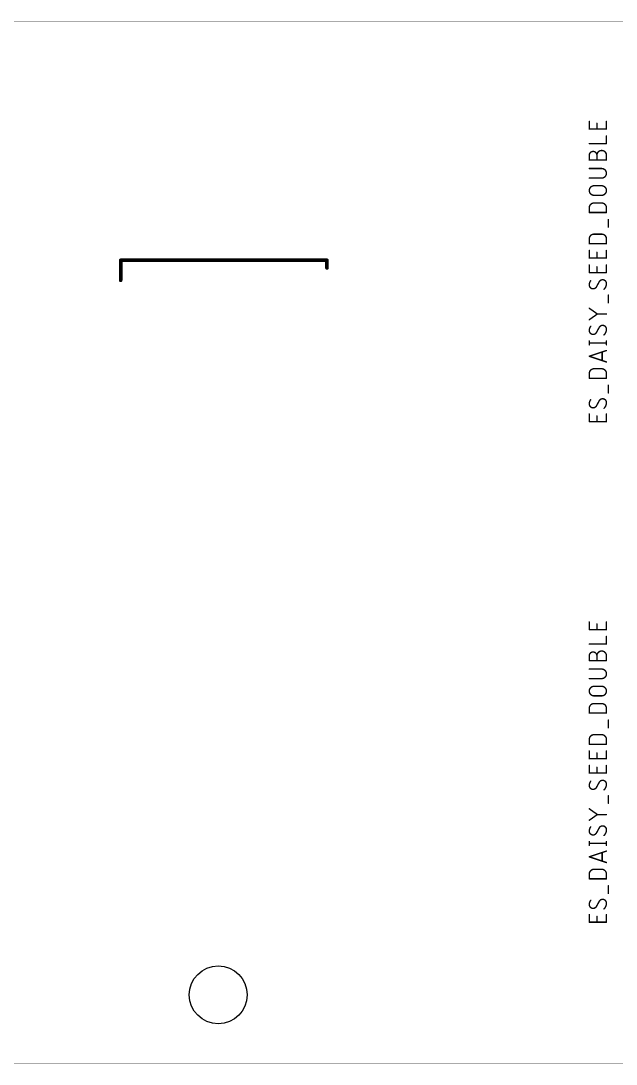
# Model space of a CAD drawing. Extents: x 0 to 11.6, y 0 to 2.3.
# Drawn here: x 3.882 to 5.166, y 0 to 2.25 of the extents above; entities that cross this region are included whole.
import ezdxf

# ---------------------------------------------------------------- set-up
doc = ezdxf.new("R2010")
doc.units = 0
doc.layers.add('20', color=31, linetype='CONTINUOUS')
doc.layers.add('21', color=253, linetype='CONTINUOUS')

msp = doc.modelspace()

# ---------------------------------------------------------------- linework, layer by layer
at = {"layer": '20', "const_width": 0.000984}
for points in [[(11.64, 2.25), (0, 2.25)], [(0, 0), (11.64, 0)]]:
    msp.add_lwpolyline(points, dxfattribs=at)
at = {"layer": '20'}
msp.add_circle((4.308, 0.149), 0.0625, dxfattribs=at)
at = {"layer": '21'}
for points, const_width in [([(5.10839, 2.017027), (5.10839, 2.033472)], 0.003), ([(5.124834, 2.017027), (5.124834, 2.029361)], 0.003), ([(5.14539, 2.033472), (5.14539, 2.017027)], 0.003), ([(5.14539, 2.017027), (5.10839, 2.017027)], 0.003), ([(5.14539, 1.985828), (5.14539, 2.002272)], 0.003), ([(5.10839, 1.985828), (5.14539, 1.985828)], 0.003), ([(5.10839, 1.950276), (5.10839, 1.960553)], 0.003), ([(5.124834, 1.950276), (5.124834, 1.960553)], 0.003), ([(5.14539, 1.960553), (5.14539, 1.950276)], 0.003), ([(5.14539, 1.950276), (5.10839, 1.950276)], 0.003), ([(5.135112, 1.931914), (5.10839, 1.931914)], 0.003), ([(5.10839, 1.911359), (5.135112, 1.911359)], 0.003), ([(5.118668, 1.894715), (5.135112, 1.894715)], 0.003), ([(5.135112, 1.874159), (5.118668, 1.874159)], 0.003), ([(5.10839, 1.836959), (5.10839, 1.847237)], 0.003), ([(5.118668, 1.857515), (5.135112, 1.857515)], 0.003), ([(5.14539, 1.847237), (5.14539, 1.836959)], 0.003), ([(5.14539, 1.836959), (5.10839, 1.836959)], 0.003), ([(5.149501, 1.805415), (5.149501, 1.821859)], 0.003), ([(5.10839, 1.769759), (5.10839, 1.780037)], 0.003), ([(5.118668, 1.790315), (5.135112, 1.790315)], 0.003), ([(5.14539, 1.780037), (5.14539, 1.769759)], 0.003), ([(5.14539, 1.769759), (5.10839, 1.769759)], 0.003), ([(5.10839, 1.738628), (5.10839, 1.755073)], 0.003), ([(5.14539, 1.755073), (5.14539, 1.738628)], 0.003), ([(4.542441, 1.733937), (4.097559, 1.733937)], 0.007874), ([(4.097559, 1.733937), (4.097559, 1.690827)], 0.007874), ([(4.542441, 1.733937), (4.542441, 1.717323)], 0.007874), ([(5.14539, 1.738628), (5.10839, 1.738628)], 0.003), ([(5.124834, 1.738628), (5.124834, 1.750962)], 0.003), ([(5.10839, 1.707429), (5.10839, 1.723873)], 0.003), ([(5.124834, 1.707429), (5.124834, 1.719762)], 0.003), ([(5.14539, 1.723873), (5.14539, 1.707429)], 0.003), ([(5.14539, 1.707429), (5.10839, 1.707429)], 0.003), ([(5.129973, 1.687804), (5.123806, 1.676499)], 0.003), ([(5.149501, 1.642216), (5.149501, 1.65866)], 0.003), ([(5.125862, 1.618038), (5.10839, 1.630372)], 0.003), ([(5.10839, 1.605705), (5.125862, 1.618038)], 0.003), ([(5.14539, 1.618038), (5.125862, 1.618038)], 0.003), ([(5.129973, 1.589405), (5.123806, 1.5781)], 0.003), ([(5.10839, 1.551528), (5.10839, 1.55975)], 0.003), ([(5.10839, 1.555639), (5.14539, 1.555639)], 0.003), ([(5.14539, 1.551528), (5.14539, 1.55975)], 0.003), ([(5.10839, 1.526839), (5.14539, 1.539172)], 0.003), ([(5.13614, 1.536089), (5.13614, 1.517589)], 0.003), ([(5.14539, 1.514506), (5.10839, 1.526839)], 0.003), ([(5.10839, 1.479361), (5.10839, 1.489639)], 0.003), ([(5.118668, 1.499917), (5.135112, 1.499917)], 0.003), ([(5.14539, 1.489639), (5.14539, 1.479361)], 0.003), ([(5.14539, 1.479361), (5.10839, 1.479361)], 0.003), ([(5.149501, 1.447817), (5.149501, 1.464261)], 0.003), ([(5.129973, 1.431006), (5.123806, 1.4197)], 0.003), ([(5.10839, 1.385831), (5.10839, 1.402275)], 0.003), ([(5.124834, 1.385831), (5.124834, 1.398164)], 0.003), ([(5.14539, 1.402275), (5.14539, 1.385831)], 0.003), ([(5.14539, 1.385831), (5.10839, 1.385831)], 0.003), ([(5.10839, 0.937027), (5.10839, 0.953472)], 0.003), ([(5.124834, 0.937027), (5.124834, 0.949361)], 0.003), ([(5.14539, 0.953472), (5.14539, 0.937027)], 0.003), ([(5.14539, 0.937027), (5.10839, 0.937027)], 0.003), ([(5.14539, 0.905828), (5.14539, 0.922272)], 0.003), ([(5.10839, 0.905828), (5.14539, 0.905828)], 0.003), ([(5.10839, 0.870276), (5.10839, 0.880553)], 0.003), ([(5.124834, 0.870276), (5.124834, 0.880553)], 0.003), ([(5.14539, 0.880553), (5.14539, 0.870276)], 0.003), ([(5.14539, 0.870276), (5.10839, 0.870276)], 0.003), ([(5.135112, 0.851914), (5.10839, 0.851914)], 0.003), ([(5.10839, 0.831359), (5.135112, 0.831359)], 0.003), ([(5.118668, 0.814715), (5.135112, 0.814715)], 0.003), ([(5.135112, 0.794159), (5.118668, 0.794159)], 0.003), ([(5.10839, 0.756959), (5.10839, 0.767237)], 0.003), ([(5.118668, 0.777515), (5.135112, 0.777515)], 0.003), ([(5.14539, 0.767237), (5.14539, 0.756959)], 0.003), ([(5.14539, 0.756959), (5.10839, 0.756959)], 0.003), ([(5.149501, 0.725415), (5.149501, 0.741859)], 0.003), ([(5.10839, 0.689759), (5.10839, 0.700037)], 0.003), ([(5.118668, 0.710315), (5.135112, 0.710315)], 0.003), ([(5.14539, 0.700037), (5.14539, 0.689759)], 0.003), ([(5.14539, 0.689759), (5.10839, 0.689759)], 0.003), ([(5.10839, 0.658628), (5.10839, 0.675073)], 0.003), ([(5.14539, 0.675073), (5.14539, 0.658628)], 0.003), ([(5.14539, 0.658628), (5.10839, 0.658628)], 0.003), ([(5.124834, 0.658628), (5.124834, 0.670962)], 0.003), ([(5.10839, 0.627429), (5.10839, 0.643873)], 0.003), ([(5.124834, 0.627429), (5.124834, 0.639762)], 0.003), ([(5.14539, 0.643873), (5.14539, 0.627429)], 0.003), ([(5.14539, 0.627429), (5.10839, 0.627429)], 0.003), ([(5.129973, 0.607804), (5.123806, 0.596499)], 0.003), ([(5.149501, 0.562216), (5.149501, 0.57866)], 0.003), ([(5.125862, 0.538038), (5.10839, 0.550372)], 0.003), ([(5.10839, 0.525705), (5.125862, 0.538038)], 0.003), ([(5.14539, 0.538038), (5.125862, 0.538038)], 0.003), ([(5.129973, 0.509405), (5.123806, 0.4981)], 0.003), ([(5.10839, 0.471528), (5.10839, 0.47975)], 0.003), ([(5.10839, 0.475639), (5.14539, 0.475639)], 0.003), ([(5.14539, 0.471528), (5.14539, 0.47975)], 0.003), ([(5.10839, 0.446839), (5.14539, 0.459172)], 0.003), ([(5.13614, 0.456089), (5.13614, 0.437589)], 0.003), ([(5.14539, 0.434506), (5.10839, 0.446839)], 0.003), ([(5.10839, 0.399361), (5.10839, 0.409639)], 0.003), ([(5.118668, 0.419917), (5.135112, 0.419917)], 0.003), ([(5.14539, 0.409639), (5.14539, 0.399361)], 0.003), ([(5.14539, 0.399361), (5.10839, 0.399361)], 0.003), ([(5.149501, 0.367817), (5.149501, 0.384261)], 0.003), ([(5.129973, 0.351006), (5.123806, 0.3397)], 0.003), ([(5.10839, 0.305831), (5.10839, 0.322275)], 0.003), ([(5.124834, 0.305831), (5.124834, 0.318164)], 0.003), ([(5.14539, 0.322275), (5.14539, 0.305831)], 0.003), ([(5.14539, 0.305831), (5.10839, 0.305831)], 0.003)]:
    msp.add_lwpolyline(points, dxfattribs=dict(at, const_width=const_width))
for points, const_width in [([(5.10914, 2.033472, 1), (5.10764, 2.033472)], 0.0015), ([(5.125584, 2.029361, 1), (5.124084, 2.029361)], 0.0015), ([(5.14614, 2.033472, 1), (5.14464, 2.033472)], 0.0015), ([(5.10839, 2.017777, 1), (5.10839, 2.016277)], 0.0015), ([(5.10764, 2.017027, 1), (5.10914, 2.017027)], 0.0015), ([(5.124084, 2.017027, 1), (5.125584, 2.017027)], 0.0015), ([(5.14464, 2.017027, 1), (5.14614, 2.017027)], 0.0015), ([(5.14614, 2.002272, 1), (5.14464, 2.002272)], 0.0015), ([(5.14539, 2.016277, 1), (5.14539, 2.017777)], 0.0015), ([(5.10839, 1.986578, 1), (5.10839, 1.985078)], 0.0015), ([(5.14464, 1.985828, 1), (5.14614, 1.985828)], 0.0015), ([(5.14539, 1.985078, 1), (5.14539, 1.986578)], 0.0015), ([(5.124834, 1.960553, 1), (5.10839, 1.960553)], 0.003), ([(5.10914, 1.960553, 1), (5.10764, 1.960553)], 0.0015), ([(5.10764, 1.960553, 1), (5.10914, 1.960553)], 0.0015), ([(5.14539, 1.960553, 1), (5.124834, 1.960553)], 0.003), ([(5.125584, 1.960553, 1), (5.124084, 1.960553)], 0.0015), ([(5.124084, 1.960553, 1), (5.125584, 1.960553)], 0.0015), ([(5.124084, 1.960553, 1), (5.125584, 1.960553)], 0.0015), ([(5.14614, 1.960553, 1), (5.14464, 1.960553)], 0.0015), ([(5.14464, 1.960553, 1), (5.14614, 1.960553)], 0.0015), ([(5.10839, 1.951026, 1), (5.10839, 1.949526)], 0.0015), ([(5.10764, 1.950276, 1), (5.10914, 1.950276)], 0.0015), ([(5.124084, 1.950276, 1), (5.125584, 1.950276)], 0.0015), ([(5.14464, 1.950276, 1), (5.14614, 1.950276)], 0.0015), ([(5.14539, 1.949526, 1), (5.14539, 1.951026)], 0.0015), ([(5.10839, 1.932664, 1), (5.10839, 1.931164)], 0.0015), ([(5.135112, 1.911359, 1), (5.135112, 1.931914)], 0.003), ([(5.135112, 1.932664, 1), (5.135112, 1.931164)], 0.0015), ([(5.135112, 1.931164, 1), (5.135112, 1.932664)], 0.0015), ([(5.10839, 1.912109, 1), (5.10839, 1.910609)], 0.0015), ([(5.118668, 1.894714, 1), (5.118668, 1.874159)], 0.003), ([(5.118668, 1.895465, 1), (5.118668, 1.893965)], 0.0015), ([(5.118668, 1.893964, 1), (5.118668, 1.895464)], 0.0015), ([(5.135112, 1.912109, 1), (5.135112, 1.910609)], 0.0015), ([(5.135112, 1.874159, 1), (5.135112, 1.894715)], 0.003), ([(5.135112, 1.895465, 1), (5.135112, 1.893965)], 0.0015), ([(5.135112, 1.910609, 1), (5.135112, 1.912109)], 0.0015), ([(5.135112, 1.893965, 1), (5.135112, 1.895465)], 0.0015), ([(5.118668, 1.874909, 1), (5.118668, 1.873409)], 0.0015), ([(5.118668, 1.873409, 1), (5.118668, 1.874909)], 0.0015), ([(5.135112, 1.874909, 1), (5.135112, 1.873409)], 0.0015), ([(5.135112, 1.873409, 1), (5.135112, 1.874909)], 0.0015), ([(5.118668, 1.857515, 0.414214), (5.10839, 1.847237)], 0.003), ([(5.10914, 1.847237, 1), (5.10764, 1.847237)], 0.0015), ([(5.10764, 1.847237, 1), (5.10914, 1.847237)], 0.0015), ([(5.118668, 1.858265, 1), (5.118668, 1.856765)], 0.0015), ([(5.118668, 1.856765, 1), (5.118668, 1.858265)], 0.0015), ([(5.14539, 1.847237, 0.414217), (5.135112, 1.857515)], 0.003), ([(5.135112, 1.858265, 1), (5.135112, 1.856765)], 0.0015), ([(5.135112, 1.856765, 1), (5.135112, 1.858265)], 0.0015), ([(5.14614, 1.847237, 1), (5.14464, 1.847237)], 0.0015), ([(5.14464, 1.847237, 1), (5.14614, 1.847237)], 0.0015), ([(5.10839, 1.837709, 1), (5.10839, 1.836209)], 0.0015), ([(5.10764, 1.836959, 1), (5.10914, 1.836959)], 0.0015), ([(5.14464, 1.836959, 1), (5.14614, 1.836959)], 0.0015), ([(5.14539, 1.836209, 1), (5.14539, 1.837709)], 0.0015), ([(5.150251, 1.821859, 1), (5.148751, 1.821859)], 0.0015), ([(5.148751, 1.805415, 1), (5.150251, 1.805415)], 0.0015), ([(5.118668, 1.790315, 0.414214), (5.10839, 1.780037)], 0.003), ([(5.10914, 1.780037, 1), (5.10764, 1.780037)], 0.0015), ([(5.10764, 1.780037, 1), (5.10914, 1.780037)], 0.0015), ([(5.118668, 1.791065, 1), (5.118668, 1.789565)], 0.0015), ([(5.118668, 1.789565, 1), (5.118668, 1.791065)], 0.0015), ([(5.14539, 1.780037, 0.414217), (5.135112, 1.790315)], 0.003), ([(5.135112, 1.791065, 1), (5.135112, 1.789565)], 0.0015), ([(5.135112, 1.789565, 1), (5.135112, 1.791065)], 0.0015), ([(5.14614, 1.780037, 1), (5.14464, 1.780037)], 0.0015), ([(5.14464, 1.780037, 1), (5.14614, 1.780037)], 0.0015), ([(5.10839, 1.770509, 1), (5.10839, 1.769009)], 0.0015), ([(5.10764, 1.769759, 1), (5.10914, 1.769759)], 0.0015), ([(5.10914, 1.755073, 1), (5.10764, 1.755073)], 0.0015), ([(5.14464, 1.769759, 1), (5.14614, 1.769759)], 0.0015), ([(5.14614, 1.755073, 1), (5.14464, 1.755073)], 0.0015), ([(5.14539, 1.769009, 1), (5.14539, 1.770509)], 0.0015), ([(4.097559, 1.735906, 1), (4.097559, 1.731969)], 0.003937), ([(4.099528, 1.733937, 1), (4.095591, 1.733937)], 0.003937), ([(4.544409, 1.733937, 1), (4.540472, 1.733937)], 0.003937), ([(4.542441, 1.731969, 1), (4.542441, 1.735906)], 0.003937), ([(5.10839, 1.739378, 1), (5.10839, 1.737878)], 0.0015), ([(5.10764, 1.738628, 1), (5.10914, 1.738628)], 0.0015), ([(5.125584, 1.750962, 1), (5.124084, 1.750962)], 0.0015), ([(5.124084, 1.738628, 1), (5.125584, 1.738628)], 0.0015), ([(5.14464, 1.738628, 1), (5.14614, 1.738628)], 0.0015), ([(5.14539, 1.737878, 1), (5.14539, 1.739378)], 0.0015), ([(4.540472, 1.717323, 1), (4.544409, 1.717323)], 0.003937), ([(5.10914, 1.723873, 1), (5.10764, 1.723873)], 0.0015), ([(5.125584, 1.719762, 1), (5.124084, 1.719762)], 0.0015), ([(5.14614, 1.723873, 1), (5.14464, 1.723873)], 0.0015), ([(4.095591, 1.690827, 1), (4.099528, 1.690827)], 0.003937), ([(5.10839, 1.708179, 1), (5.10839, 1.706679)], 0.0015), ([(5.10764, 1.707429, 1), (5.10914, 1.707429)], 0.0015), ([(5.111473, 1.68986, 0.162282), (5.10839, 1.68061)], 0.003), ([(5.112073, 1.68941, 1), (5.110873, 1.69031)], 0.0015), ([(5.124084, 1.707429, 1), (5.125584, 1.707429)], 0.0015), ([(5.137168, 1.691915, 0.265565), (5.129973, 1.687804)], 0.003), ([(5.129327, 1.688185, 1), (5.130619, 1.687424)], 0.0015), ([(5.130632, 1.687445, 1), (5.129315, 1.688164)], 0.0015), ([(5.14539, 1.683693, 0.414214), (5.137168, 1.691915)], 0.003), ([(5.137168, 1.692665, 1), (5.137168, 1.691165)], 0.0015), ([(5.137168, 1.691165, 1), (5.137168, 1.692665)], 0.0015), ([(5.14464, 1.707429, 1), (5.14614, 1.707429)], 0.0015), ([(5.14539, 1.706679, 1), (5.14539, 1.708179)], 0.0015), ([(5.10839, 1.68061, 0.414214), (5.116612, 1.672388)], 0.003), ([(5.10914, 1.68061, 1), (5.10764, 1.68061)], 0.0015), ([(5.10764, 1.68061, 1), (5.10914, 1.68061)], 0.0015), ([(5.116612, 1.672388, 0.265568), (5.123806, 1.676499)], 0.003), ([(5.116612, 1.673138, 1), (5.116612, 1.671638)], 0.0015), ([(5.116612, 1.671638, 1), (5.116612, 1.673138)], 0.0015), ([(5.123148, 1.676858, 1), (5.124465, 1.67614)], 0.0015), ([(5.124453, 1.676118, 1), (5.12316, 1.67688)], 0.0015), ([(5.140251, 1.67136, 0.199996), (5.14539, 1.683693)], 0.003), ([(5.139723, 1.671893, 1), (5.140779, 1.670827)], 0.0015), ([(5.14614, 1.683693, 1), (5.14464, 1.683693)], 0.0015), ([(5.14464, 1.683693, 1), (5.14614, 1.683693)], 0.0015), ([(5.150251, 1.65866, 1), (5.148751, 1.65866)], 0.0015), ([(5.108822, 1.630984, 1), (5.107957, 1.629759)], 0.0015), ([(5.148751, 1.642216, 1), (5.150251, 1.642216)], 0.0015), ([(5.107957, 1.606318, 1), (5.108822, 1.605092)], 0.0015), ([(5.125862, 1.618788, 1), (5.125862, 1.617288)], 0.0015), ([(5.126295, 1.617426, 1), (5.12543, 1.618651)], 0.0015), ([(5.12543, 1.617426, 1), (5.126295, 1.618651)], 0.0015), ([(5.14539, 1.617288, 1), (5.14539, 1.618788)], 0.0015), ([(5.111473, 1.591461, 0.162282), (5.10839, 1.582211)], 0.003), ([(5.10839, 1.582211, 0.414214), (5.116612, 1.573988)], 0.003), ([(5.10914, 1.582211, 1), (5.10764, 1.582211)], 0.0015), ([(5.10764, 1.582211, 1), (5.10914, 1.582211)], 0.0015), ([(5.112073, 1.591011, 1), (5.110873, 1.591911)], 0.0015), ([(5.116612, 1.573988, 0.265568), (5.123806, 1.5781)], 0.003), ([(5.123148, 1.578459, 1), (5.124465, 1.57774)], 0.0015), ([(5.124453, 1.577719, 1), (5.12316, 1.57848)], 0.0015), ([(5.137168, 1.593516, 0.265565), (5.129973, 1.589405)], 0.003), ([(5.129327, 1.589786, 1), (5.130619, 1.589024)], 0.0015), ([(5.130632, 1.589046, 1), (5.129315, 1.589764)], 0.0015), ([(5.14539, 1.585294, 0.414214), (5.137168, 1.593516)], 0.003), ([(5.137168, 1.594266, 1), (5.137168, 1.592766)], 0.0015), ([(5.137168, 1.592766, 1), (5.137168, 1.594266)], 0.0015), ([(5.140251, 1.572961, 0.199996), (5.14539, 1.585294)], 0.003), ([(5.14614, 1.585294, 1), (5.14464, 1.585294)], 0.0015), ([(5.14464, 1.585294, 1), (5.14614, 1.585294)], 0.0015), ([(5.10914, 1.55975, 1), (5.10764, 1.55975)], 0.0015), ([(5.10839, 1.556389, 1), (5.10839, 1.554889)], 0.0015), ([(5.116612, 1.574738, 1), (5.116612, 1.573238)], 0.0015), ([(5.116612, 1.573238, 1), (5.116612, 1.574738)], 0.0015), ([(5.139723, 1.573493, 1), (5.140779, 1.572428)], 0.0015), ([(5.14614, 1.55975, 1), (5.14464, 1.55975)], 0.0015), ([(5.14539, 1.554889, 1), (5.14539, 1.556389)], 0.0015), ([(5.10764, 1.551528, 1), (5.10914, 1.551528)], 0.0015), ([(5.13689, 1.536089, 1), (5.13539, 1.536089)], 0.0015), ([(5.14464, 1.551528, 1), (5.14614, 1.551528)], 0.0015), ([(5.145627, 1.538461, 1), (5.145153, 1.539884)], 0.0015), ([(5.108627, 1.52755, 1), (5.108153, 1.526127)], 0.0015), ([(5.108153, 1.52755, 1), (5.108627, 1.526127)], 0.0015), ([(5.13539, 1.517589, 1), (5.13689, 1.517589)], 0.0015), ([(5.145153, 1.513794, 1), (5.145627, 1.515217)], 0.0015), ([(5.118668, 1.499917, 0.414214), (5.10839, 1.489639)], 0.003), ([(5.10914, 1.489639, 1), (5.10764, 1.489639)], 0.0015), ([(5.10764, 1.489639, 1), (5.10914, 1.489639)], 0.0015), ([(5.118668, 1.500667, 1), (5.118668, 1.499167)], 0.0015), ([(5.118668, 1.499167, 1), (5.118668, 1.500667)], 0.0015), ([(5.14539, 1.489639, 0.414217), (5.135112, 1.499917)], 0.003), ([(5.135112, 1.500667, 1), (5.135112, 1.499167)], 0.0015), ([(5.135112, 1.499167, 1), (5.135112, 1.500667)], 0.0015), ([(5.14614, 1.489639, 1), (5.14464, 1.489639)], 0.0015), ([(5.14464, 1.489639, 1), (5.14614, 1.489639)], 0.0015), ([(5.10839, 1.480111, 1), (5.10839, 1.478611)], 0.0015), ([(5.10764, 1.479361, 1), (5.10914, 1.479361)], 0.0015), ([(5.14464, 1.479361, 1), (5.14614, 1.479361)], 0.0015), ([(5.14539, 1.478611, 1), (5.14539, 1.480111)], 0.0015), ([(5.150251, 1.464261, 1), (5.148751, 1.464261)], 0.0015), ([(5.148751, 1.447817, 1), (5.150251, 1.447817)], 0.0015), ([(5.111473, 1.433062, 0.162282), (5.10839, 1.423812)], 0.003), ([(5.10839, 1.423812, 0.414214), (5.116612, 1.415589)], 0.003), ([(5.10914, 1.423812, 1), (5.10764, 1.423812)], 0.0015), ([(5.10764, 1.423812, 1), (5.10914, 1.423812)], 0.0015), ([(5.112073, 1.432612, 1), (5.110873, 1.433512)], 0.0015), ([(5.116612, 1.415589, 0.265568), (5.123806, 1.4197)], 0.003), ([(5.123148, 1.42006, 1), (5.124465, 1.419341)], 0.0015), ([(5.124453, 1.41932, 1), (5.12316, 1.420081)], 0.0015), ([(5.137168, 1.435117, 0.265565), (5.129973, 1.431006)], 0.003), ([(5.129327, 1.431387, 1), (5.130619, 1.430625)], 0.0015), ([(5.130632, 1.430647, 1), (5.129315, 1.431365)], 0.0015), ([(5.14539, 1.426895, 0.414214), (5.137168, 1.435117)], 0.003), ([(5.137168, 1.435867, 1), (5.137168, 1.434367)], 0.0015), ([(5.137168, 1.434367, 1), (5.137168, 1.435867)], 0.0015), ([(5.140251, 1.414562, 0.199996), (5.14539, 1.426895)], 0.003), ([(5.14614, 1.426895, 1), (5.14464, 1.426895)], 0.0015), ([(5.14464, 1.426895, 1), (5.14614, 1.426895)], 0.0015), ([(5.10914, 1.402275, 1), (5.10764, 1.402275)], 0.0015), ([(5.116612, 1.416339, 1), (5.116612, 1.414839)], 0.0015), ([(5.116612, 1.414839, 1), (5.116612, 1.416339)], 0.0015), ([(5.125584, 1.398164, 1), (5.124084, 1.398164)], 0.0015), ([(5.139723, 1.415094, 1), (5.140779, 1.414029)], 0.0015), ([(5.14614, 1.402275, 1), (5.14464, 1.402275)], 0.0015), ([(5.10839, 1.386581, 1), (5.10839, 1.385081)], 0.0015), ([(5.10764, 1.385831, 1), (5.10914, 1.385831)], 0.0015), ([(5.124084, 1.385831, 1), (5.125584, 1.385831)], 0.0015), ([(5.14464, 1.385831, 1), (5.14614, 1.385831)], 0.0015), ([(5.14539, 1.385081, 1), (5.14539, 1.386581)], 0.0015), ([(5.10914, 0.953472, 1), (5.10764, 0.953472)], 0.0015), ([(5.125584, 0.949361, 1), (5.124084, 0.949361)], 0.0015), ([(5.14614, 0.953472, 1), (5.14464, 0.953472)], 0.0015), ([(5.10839, 0.937777, 1), (5.10839, 0.936277)], 0.0015), ([(5.10764, 0.937027, 1), (5.10914, 0.937027)], 0.0015), ([(5.124084, 0.937027, 1), (5.125584, 0.937027)], 0.0015), ([(5.14464, 0.937027, 1), (5.14614, 0.937027)], 0.0015), ([(5.14614, 0.922272, 1), (5.14464, 0.922272)], 0.0015), ([(5.14539, 0.936277, 1), (5.14539, 0.937777)], 0.0015), ([(5.10839, 0.906578, 1), (5.10839, 0.905078)], 0.0015), ([(5.14464, 0.905828, 1), (5.14614, 0.905828)], 0.0015), ([(5.14539, 0.905078, 1), (5.14539, 0.906578)], 0.0015), ([(5.124834, 0.880553, 1), (5.10839, 0.880553)], 0.003), ([(5.10914, 0.880553, 1), (5.10764, 0.880553)], 0.0015), ([(5.10764, 0.880553, 1), (5.10914, 0.880553)], 0.0015), ([(5.14539, 0.880553, 1), (5.124834, 0.880553)], 0.003), ([(5.125584, 0.880553, 1), (5.124084, 0.880553)], 0.0015), ([(5.124084, 0.880553, 1), (5.125584, 0.880553)], 0.0015), ([(5.124084, 0.880553, 1), (5.125584, 0.880553)], 0.0015), ([(5.14614, 0.880553, 1), (5.14464, 0.880553)], 0.0015), ([(5.14464, 0.880553, 1), (5.14614, 0.880553)], 0.0015), ([(5.10839, 0.871026, 1), (5.10839, 0.869526)], 0.0015), ([(5.10764, 0.870276, 1), (5.10914, 0.870276)], 0.0015), ([(5.124084, 0.870276, 1), (5.125584, 0.870276)], 0.0015), ([(5.14464, 0.870276, 1), (5.14614, 0.870276)], 0.0015), ([(5.14539, 0.869526, 1), (5.14539, 0.871026)], 0.0015), ([(5.10839, 0.852664, 1), (5.10839, 0.851164)], 0.0015), ([(5.135112, 0.831359, 1), (5.135112, 0.851914)], 0.003), ([(5.135112, 0.852664, 1), (5.135112, 0.851164)], 0.0015), ([(5.135112, 0.851164, 1), (5.135112, 0.852664)], 0.0015), ([(5.10839, 0.832109, 1), (5.10839, 0.830609)], 0.0015), ([(5.118668, 0.814714, 1), (5.118668, 0.794159)], 0.003), ([(5.118668, 0.815465, 1), (5.118668, 0.813965)], 0.0015), ([(5.118668, 0.813964, 1), (5.118668, 0.815464)], 0.0015), ([(5.135112, 0.832109, 1), (5.135112, 0.830609)], 0.0015), ([(5.135112, 0.794159, 1), (5.135112, 0.814715)], 0.003), ([(5.135112, 0.815465, 1), (5.135112, 0.813965)], 0.0015), ([(5.135112, 0.830609, 1), (5.135112, 0.832109)], 0.0015), ([(5.135112, 0.813965, 1), (5.135112, 0.815465)], 0.0015), ([(5.118668, 0.794909, 1), (5.118668, 0.793409)], 0.0015), ([(5.118668, 0.793409, 1), (5.118668, 0.794909)], 0.0015), ([(5.135112, 0.794909, 1), (5.135112, 0.793409)], 0.0015), ([(5.135112, 0.793409, 1), (5.135112, 0.794909)], 0.0015), ([(5.118668, 0.777515, 0.414214), (5.10839, 0.767237)], 0.003), ([(5.10914, 0.767237, 1), (5.10764, 0.767237)], 0.0015), ([(5.10764, 0.767237, 1), (5.10914, 0.767237)], 0.0015), ([(5.118668, 0.778265, 1), (5.118668, 0.776765)], 0.0015), ([(5.118668, 0.776765, 1), (5.118668, 0.778265)], 0.0015), ([(5.14539, 0.767237, 0.414217), (5.135112, 0.777515)], 0.003), ([(5.135112, 0.778265, 1), (5.135112, 0.776765)], 0.0015), ([(5.135112, 0.776765, 1), (5.135112, 0.778265)], 0.0015), ([(5.14614, 0.767237, 1), (5.14464, 0.767237)], 0.0015), ([(5.14464, 0.767237, 1), (5.14614, 0.767237)], 0.0015), ([(5.10839, 0.757709, 1), (5.10839, 0.756209)], 0.0015), ([(5.10764, 0.756959, 1), (5.10914, 0.756959)], 0.0015), ([(5.14464, 0.756959, 1), (5.14614, 0.756959)], 0.0015), ([(5.14539, 0.756209, 1), (5.14539, 0.757709)], 0.0015), ([(5.150251, 0.741859, 1), (5.148751, 0.741859)], 0.0015), ([(5.148751, 0.725415, 1), (5.150251, 0.725415)], 0.0015), ([(5.118668, 0.710315, 0.414214), (5.10839, 0.700037)], 0.003), ([(5.10914, 0.700037, 1), (5.10764, 0.700037)], 0.0015), ([(5.10764, 0.700037, 1), (5.10914, 0.700037)], 0.0015), ([(5.118668, 0.711065, 1), (5.118668, 0.709565)], 0.0015), ([(5.118668, 0.709565, 1), (5.118668, 0.711065)], 0.0015), ([(5.14539, 0.700037, 0.414217), (5.135112, 0.710315)], 0.003), ([(5.135112, 0.711065, 1), (5.135112, 0.709565)], 0.0015), ([(5.135112, 0.709565, 1), (5.135112, 0.711065)], 0.0015), ([(5.14614, 0.700037, 1), (5.14464, 0.700037)], 0.0015), ([(5.14464, 0.700037, 1), (5.14614, 0.700037)], 0.0015), ([(5.10839, 0.690509, 1), (5.10839, 0.689009)], 0.0015), ([(5.10764, 0.689759, 1), (5.10914, 0.689759)], 0.0015), ([(5.10914, 0.675073, 1), (5.10764, 0.675073)], 0.0015), ([(5.14464, 0.689759, 1), (5.14614, 0.689759)], 0.0015), ([(5.14614, 0.675073, 1), (5.14464, 0.675073)], 0.0015), ([(5.14539, 0.689009, 1), (5.14539, 0.690509)], 0.0015), ([(5.10839, 0.659378, 1), (5.10839, 0.657878)], 0.0015), ([(5.10764, 0.658628, 1), (5.10914, 0.658628)], 0.0015), ([(5.125584, 0.670962, 1), (5.124084, 0.670962)], 0.0015), ([(5.124084, 0.658628, 1), (5.125584, 0.658628)], 0.0015), ([(5.14464, 0.658628, 1), (5.14614, 0.658628)], 0.0015), ([(5.14539, 0.657878, 1), (5.14539, 0.659378)], 0.0015), ([(5.10914, 0.643873, 1), (5.10764, 0.643873)], 0.0015), ([(5.125584, 0.639762, 1), (5.124084, 0.639762)], 0.0015), ([(5.14614, 0.643873, 1), (5.14464, 0.643873)], 0.0015), ([(5.10839, 0.628179, 1), (5.10839, 0.626679)], 0.0015), ([(5.10764, 0.627429, 1), (5.10914, 0.627429)], 0.0015), ([(5.111473, 0.60986, 0.162282), (5.10839, 0.60061)], 0.003), ([(5.112073, 0.60941, 1), (5.110873, 0.61031)], 0.0015), ([(5.124084, 0.627429, 1), (5.125584, 0.627429)], 0.0015), ([(5.137168, 0.611915, 0.265565), (5.129973, 0.607804)], 0.003), ([(5.129327, 0.608185, 1), (5.130619, 0.607424)], 0.0015), ([(5.130632, 0.607445, 1), (5.129315, 0.608164)], 0.0015), ([(5.14539, 0.603693, 0.414214), (5.137168, 0.611915)], 0.003), ([(5.137168, 0.612665, 1), (5.137168, 0.611165)], 0.0015), ([(5.137168, 0.611165, 1), (5.137168, 0.612665)], 0.0015), ([(5.14464, 0.627429, 1), (5.14614, 0.627429)], 0.0015), ([(5.14539, 0.626679, 1), (5.14539, 0.628179)], 0.0015), ([(5.10839, 0.60061, 0.414214), (5.116612, 0.592388)], 0.003), ([(5.10914, 0.60061, 1), (5.10764, 0.60061)], 0.0015), ([(5.10764, 0.60061, 1), (5.10914, 0.60061)], 0.0015), ([(5.116612, 0.592388, 0.265568), (5.123806, 0.596499)], 0.003), ([(5.116612, 0.593138, 1), (5.116612, 0.591638)], 0.0015), ([(5.116612, 0.591638, 1), (5.116612, 0.593138)], 0.0015), ([(5.123148, 0.596858, 1), (5.124465, 0.59614)], 0.0015), ([(5.124453, 0.596118, 1), (5.12316, 0.59688)], 0.0015), ([(5.140251, 0.59136, 0.199996), (5.14539, 0.603693)], 0.003), ([(5.139723, 0.591893, 1), (5.140779, 0.590827)], 0.0015), ([(5.14614, 0.603693, 1), (5.14464, 0.603693)], 0.0015), ([(5.14464, 0.603693, 1), (5.14614, 0.603693)], 0.0015), ([(5.150251, 0.57866, 1), (5.148751, 0.57866)], 0.0015), ([(5.148751, 0.562216, 1), (5.150251, 0.562216)], 0.0015), ([(5.108822, 0.550984, 1), (5.107957, 0.549759)], 0.0015), ([(5.107957, 0.526318, 1), (5.108822, 0.525092)], 0.0015), ([(5.125862, 0.538788, 1), (5.125862, 0.537288)], 0.0015), ([(5.126295, 0.537426, 1), (5.12543, 0.538651)], 0.0015), ([(5.12543, 0.537426, 1), (5.126295, 0.538651)], 0.0015), ([(5.14539, 0.537288, 1), (5.14539, 0.538788)], 0.0015), ([(5.111473, 0.511461, 0.162282), (5.10839, 0.502211)], 0.003), ([(5.10839, 0.502211, 0.414214), (5.116612, 0.493988)], 0.003), ([(5.10914, 0.502211, 1), (5.10764, 0.502211)], 0.0015), ([(5.10764, 0.502211, 1), (5.10914, 0.502211)], 0.0015), ([(5.112073, 0.511011, 1), (5.110873, 0.511911)], 0.0015), ([(5.116612, 0.493988, 0.265568), (5.123806, 0.4981)], 0.003), ([(5.116612, 0.494738, 1), (5.116612, 0.493238)], 0.0015), ([(5.116612, 0.493238, 1), (5.116612, 0.494738)], 0.0015), ([(5.123148, 0.498459, 1), (5.124465, 0.49774)], 0.0015), ([(5.124453, 0.497719, 1), (5.12316, 0.49848)], 0.0015), ([(5.137168, 0.513516, 0.265565), (5.129973, 0.509405)], 0.003), ([(5.129327, 0.509786, 1), (5.130619, 0.509024)], 0.0015), ([(5.130632, 0.509046, 1), (5.129315, 0.509764)], 0.0015), ([(5.14539, 0.505294, 0.414214), (5.137168, 0.513516)], 0.003), ([(5.137168, 0.514266, 1), (5.137168, 0.512766)], 0.0015), ([(5.137168, 0.512766, 1), (5.137168, 0.514266)], 0.0015), ([(5.140251, 0.492961, 0.199996), (5.14539, 0.505294)], 0.003), ([(5.14614, 0.505294, 1), (5.14464, 0.505294)], 0.0015), ([(5.14464, 0.505294, 1), (5.14614, 0.505294)], 0.0015), ([(5.10914, 0.47975, 1), (5.10764, 0.47975)], 0.0015), ([(5.10839, 0.476389, 1), (5.10839, 0.474889)], 0.0015), ([(5.139723, 0.493493, 1), (5.140779, 0.492428)], 0.0015), ([(5.14614, 0.47975, 1), (5.14464, 0.47975)], 0.0015), ([(5.14539, 0.474889, 1), (5.14539, 0.476389)], 0.0015), ([(5.10764, 0.471528, 1), (5.10914, 0.471528)], 0.0015), ([(5.13689, 0.456089, 1), (5.13539, 0.456089)], 0.0015), ([(5.14464, 0.471528, 1), (5.14614, 0.471528)], 0.0015), ([(5.145627, 0.458461, 1), (5.145153, 0.459884)], 0.0015), ([(5.108627, 0.44755, 1), (5.108153, 0.446127)], 0.0015), ([(5.108153, 0.44755, 1), (5.108627, 0.446127)], 0.0015), ([(5.13539, 0.437589, 1), (5.13689, 0.437589)], 0.0015), ([(5.145153, 0.433794, 1), (5.145627, 0.435217)], 0.0015), ([(5.118668, 0.419917, 0.414214), (5.10839, 0.409639)], 0.003), ([(5.10914, 0.409639, 1), (5.10764, 0.409639)], 0.0015), ([(5.10764, 0.409639, 1), (5.10914, 0.409639)], 0.0015), ([(5.118668, 0.420667, 1), (5.118668, 0.419167)], 0.0015), ([(5.118668, 0.419167, 1), (5.118668, 0.420667)], 0.0015), ([(5.14539, 0.409639, 0.414217), (5.135112, 0.419917)], 0.003), ([(5.135112, 0.420667, 1), (5.135112, 0.419167)], 0.0015), ([(5.135112, 0.419167, 1), (5.135112, 0.420667)], 0.0015), ([(5.14614, 0.409639, 1), (5.14464, 0.409639)], 0.0015), ([(5.14464, 0.409639, 1), (5.14614, 0.409639)], 0.0015), ([(5.10839, 0.400111, 1), (5.10839, 0.398611)], 0.0015), ([(5.10764, 0.399361, 1), (5.10914, 0.399361)], 0.0015), ([(5.14464, 0.399361, 1), (5.14614, 0.399361)], 0.0015), ([(5.14539, 0.398611, 1), (5.14539, 0.400111)], 0.0015), ([(5.150251, 0.384261, 1), (5.148751, 0.384261)], 0.0015), ([(5.148751, 0.367817, 1), (5.150251, 0.367817)], 0.0015), ([(5.111473, 0.353062, 0.162282), (5.10839, 0.343812)], 0.003), ([(5.10839, 0.343812, 0.414214), (5.116612, 0.335589)], 0.003), ([(5.10914, 0.343812, 1), (5.10764, 0.343812)], 0.0015), ([(5.10764, 0.343812, 1), (5.10914, 0.343812)], 0.0015), ([(5.112073, 0.352612, 1), (5.110873, 0.353512)], 0.0015), ([(5.116612, 0.335589, 0.265568), (5.123806, 0.3397)], 0.003), ([(5.123148, 0.34006, 1), (5.124465, 0.339341)], 0.0015), ([(5.124453, 0.33932, 1), (5.12316, 0.340081)], 0.0015), ([(5.137168, 0.355117, 0.265565), (5.129973, 0.351006)], 0.003), ([(5.129327, 0.351387, 1), (5.130619, 0.350625)], 0.0015), ([(5.130632, 0.350647, 1), (5.129315, 0.351365)], 0.0015), ([(5.14539, 0.346895, 0.414214), (5.137168, 0.355117)], 0.003), ([(5.137168, 0.355867, 1), (5.137168, 0.354367)], 0.0015), ([(5.137168, 0.354367, 1), (5.137168, 0.355867)], 0.0015), ([(5.140251, 0.334562, 0.199996), (5.14539, 0.346895)], 0.003), ([(5.14614, 0.346895, 1), (5.14464, 0.346895)], 0.0015), ([(5.14464, 0.346895, 1), (5.14614, 0.346895)], 0.0015), ([(5.10914, 0.322275, 1), (5.10764, 0.322275)], 0.0015), ([(5.116612, 0.336339, 1), (5.116612, 0.334839)], 0.0015), ([(5.116612, 0.334839, 1), (5.116612, 0.336339)], 0.0015), ([(5.125584, 0.318164, 1), (5.124084, 0.318164)], 0.0015), ([(5.139723, 0.335094, 1), (5.140779, 0.334029)], 0.0015), ([(5.14614, 0.322275, 1), (5.14464, 0.322275)], 0.0015), ([(5.10839, 0.306581, 1), (5.10839, 0.305081)], 0.0015), ([(5.10764, 0.305831, 1), (5.10914, 0.305831)], 0.0015), ([(5.124084, 0.305831, 1), (5.125584, 0.305831)], 0.0015), ([(5.14464, 0.305831, 1), (5.14614, 0.305831)], 0.0015), ([(5.14539, 0.305081, 1), (5.14539, 0.306581)], 0.0015)]:
    msp.add_lwpolyline(points, format="xyb", dxfattribs=dict(at, const_width=const_width))

doc.saveas('drawing.dxf')
